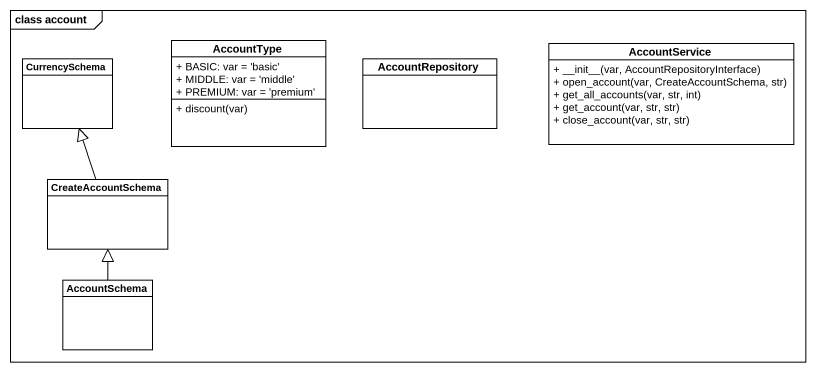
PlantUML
@startuml
mainframe class account
hide circle
hide empty members
skinparam classAttributeIconSize 0
class CurrencySchema
class AccountType {
  + BASIC: var = 'basic'
  + MIDDLE: var = 'middle'
  + PREMIUM: var = 'premium'
  + discount(var)
}
class AccountRepository
class AccountService {
  + ~__init~__(var, AccountRepositoryInterface)
  + open_account(var, CreateAccountSchema, str)
  + get_all_accounts(var, str, int)
  + get_account(var, str, str)
  + close_account(var, str, str)
}
class CreateAccountSchema
class AccountSchema
CreateAccountSchema -up-|> CurrencySchema
AccountSchema -up-|> CreateAccountSchema
@enduml
